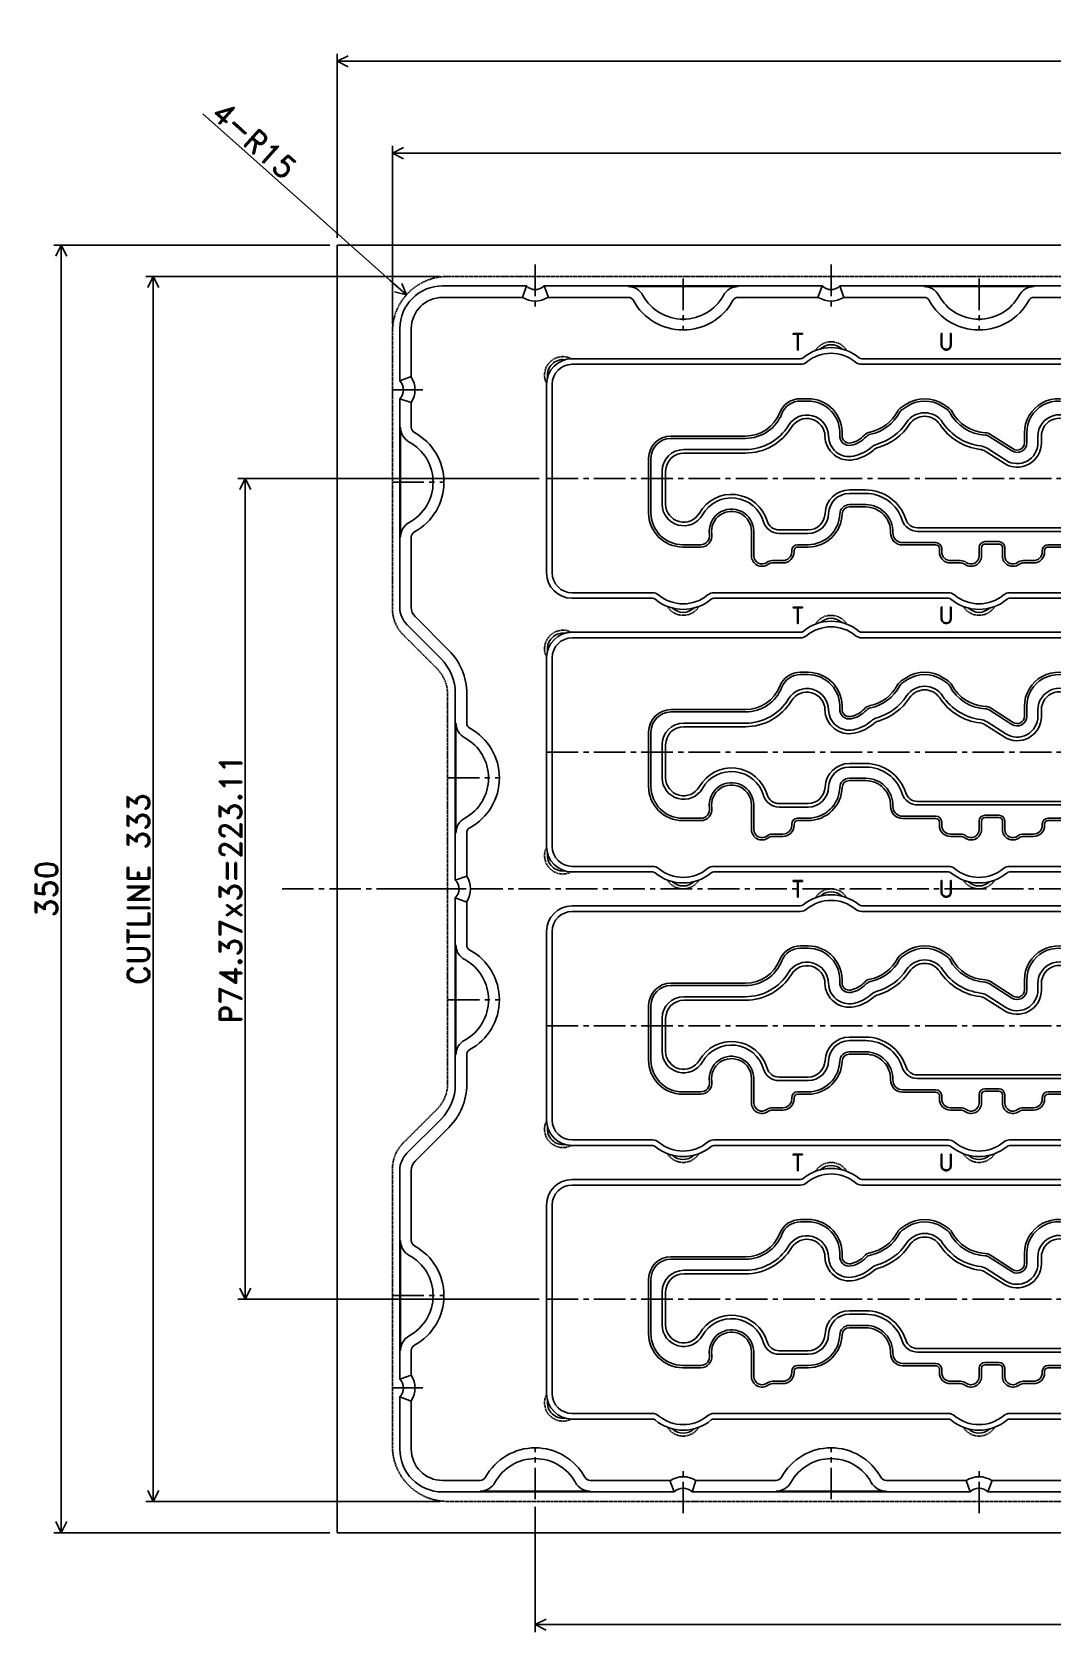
# Model space of a CAD drawing. Extents: x -878 to 11, y -429 to 233.
# Drawn here: x -877.9 to -600.5, y -202 to 232.9 of the extents above; entities that cross this region are included whole.
import ezdxf
from ezdxf.enums import TextEntityAlignment as Align

# ---------------------------------------------------------------- set-up
doc = ezdxf.new("R2010")
doc.units = 0
doc.header["$LTSCALE"] = 0.45
doc.header["$MEASUREMENT"] = 0
doc.linetypes.add('CENTER2', pattern=[28.575, 19.05, -3.175, 3.175, -3.175])
doc.linetypes.add('HIDDENX2', pattern=[0.75, 0.5, -0.25])
doc.layers.get('0').update_dxf_attribs({"linetype": 'CONTINUOUS'})
doc.layers.get('DEFPOINTS').update_dxf_attribs({"linetype": 'CONTINUOUS'})
for name, color, linetype in [('CENTER', 243, 'CENTER2'), ('DETAIL', 6, 'CONTINUOUS'), ('DIMENSION', 3, 'CONTINUOUS'), ('HIDDEN', 5, 'HIDDENX2'), ('LINE', 7, 'CONTINUOUS'), ('LINE1', 30, 'CONTINUOUS'), ('SECTION', 31, 'CONTINUOUS'), ('TEXT', 4, 'CONTINUOUS')]:
    doc.layers.add(name, color=color, linetype=linetype)
doc.styles.add('ROMAND', font='romand.shx', dxfattribs={"height": 6})
doc.dimstyles.get("Standard").update_dxf_attribs({"dimtxt": 0.18, "dimasz": 0.18, "dimexe": 0.18, "dimexo": 0.0625, "dimgap": 0.09, "dimtad": 0, "dimtih": 1, "dimtoh": 1, "dimdec": 4, "dimzin": 0, "dimdsep": 46, "dimtxsty": 'STANDARD', "dimcen": 0.09, "dimadec": 0, "dimazin": 0, "dimtfac": 1, "dimtdec": 4, "dimtofl": 0, "dimtmove": 0, "dimatfit": 3, "dimfxl": 1, "dimtolj": 1, "dimtzin": 0, "dimarcsym": 0})

# ---------------------------------------------------------------- blocks, each defined once
blk = doc.blocks.new('ARROWHEAD')
for p in [(-1, 0), (-0.5, 0.25), (-0.5, -0.25)]:
    blk.add_line(p, (0, 0))
blk = doc.blocks.new('*D170')
at = {"layer": 'DEFPOINTS', "color": 0, "transparency": 16777216}
for p in [(-765, 166.5), (-845, -166.5), (-765, -166.5)]:
    blk.add_point(p, dxfattribs=at)
at = {"layer": 'DIMENSION', "color": 0, "lineweight": -2, "transparency": 16777216}
for p, q in [((-767, 166.5), (-847, 166.5)), ((-845, 160.5), (-845, -160.5)), ((-767, -166.5), (-847, -166.5))]:
    blk.add_line(p, q, dxfattribs=at)
at = {"layer": 'DIMENSION', "color": 0, "lineweight": -2, "transparency": 16777216, "xscale": 6, "yscale": 6, "zscale": 6}
for p, rotation in [((-845, 166.5), 90), ((-845, -166.5), 270)]:
    blk.add_blockref('ARROWHEAD', p, dxfattribs=dict(at, rotation=rotation))
at = {"layer": 'DIMENSION', "color": 0, "transparency": 16777216, "insert": (-849, 0), "char_height": 6, "attachment_point": 5, "rotation": 90, "style": 'ROMAND'}
blk.add_mtext('\\A1;CUTLINE 333', dxfattribs=at)
blk = doc.blocks.new('*D171')
at = {"layer": 'DEFPOINTS', "color": 0, "transparency": 16777216}
for p in [(-870, 175), (-795, 175), (-795, -175)]:
    blk.add_point(p, dxfattribs=at)
at = {"layer": 'DIMENSION', "color": 0, "lineweight": -2, "transparency": 16777216}
for p, q in [((-797, 175), (-872, 175)), ((-870, -169), (-870, 169)), ((-797, -175), (-872, -175))]:
    blk.add_line(p, q, dxfattribs=at)
at = {"layer": 'DIMENSION', "color": 0, "lineweight": -2, "transparency": 16777216, "xscale": 6, "yscale": 6, "zscale": 6}
for p, rotation in [((-870, 175), 90), ((-870, -175), 270)]:
    blk.add_blockref('ARROWHEAD', p, dxfattribs=dict(at, rotation=rotation))
at = {"layer": 'DIMENSION', "color": 0, "transparency": 16777216, "insert": (-874, 0), "char_height": 6, "attachment_point": 5, "rotation": 90, "style": 'ROMAND'}
blk.add_mtext('\\A1;350', dxfattribs=at)
blk = doc.blocks.new('*D174')
at = {"layer": 'DEFPOINTS', "color": 0, "transparency": 16777216}
for p in [(-205, 225), (-795, 175), (-205, 175)]:
    blk.add_point(p, dxfattribs=at)
at = {"layer": 'DIMENSION', "color": 0, "lineweight": -2, "transparency": 16777216}
for p, q in [((-795, 177), (-795, 227)), ((-205, 177), (-205, 227)), ((-789, 225), (-211, 225))]:
    blk.add_line(p, q, dxfattribs=at)
at = {"layer": 'DIMENSION', "color": 0, "lineweight": -2, "transparency": 16777216, "xscale": 6, "yscale": 6, "zscale": 6, "rotation": 180}
blk.add_blockref('ARROWHEAD', (-795, 225), dxfattribs=at)
at = {"layer": 'DIMENSION', "color": 0, "lineweight": -2, "transparency": 16777216, "xscale": 6, "yscale": 6, "zscale": 6}
blk.add_blockref('ARROWHEAD', (-205, 225), dxfattribs=at)
at = {"layer": 'DIMENSION', "color": 0, "transparency": 16777216, "insert": (-500, 229), "char_height": 6, "attachment_point": 5, "style": 'ROMAND'}
blk.add_mtext('\\A1;590', dxfattribs=at)
blk = doc.blocks.new('*D175')
at = {"layer": 'DEFPOINTS', "color": 0, "transparency": 16777216}
for p in [(-220, 200), (-780, 151.5), (-220, 151.5)]:
    blk.add_point(p, dxfattribs=at)
at = {"layer": 'DIMENSION', "color": 0, "lineweight": -2, "transparency": 16777216}
for p, q in [((-780, 153.5), (-780, 202)), ((-220, 153.5), (-220, 202)), ((-774, 200), (-226, 200))]:
    blk.add_line(p, q, dxfattribs=at)
at = {"layer": 'DIMENSION', "color": 0, "lineweight": -2, "transparency": 16777216, "xscale": 6, "yscale": 6, "zscale": 6, "rotation": 180}
blk.add_blockref('ARROWHEAD', (-780, 200), dxfattribs=at)
at = {"layer": 'DIMENSION', "color": 0, "lineweight": -2, "transparency": 16777216, "xscale": 6, "yscale": 6, "zscale": 6}
blk.add_blockref('ARROWHEAD', (-220, 200), dxfattribs=at)
at = {"layer": 'DIMENSION', "color": 0, "transparency": 16777216, "insert": (-500, 204), "char_height": 6, "attachment_point": 5, "style": 'ROMAND'}
blk.add_mtext('\\A1;CUTLINE 560', dxfattribs=at)
blk = doc.blocks.new('*D177')
at = {"layer": 'DEFPOINTS', "color": 0, "transparency": 16777216}
for p in [(-741.2, -165.93), (-258.8, -166.5), (-258.8, -200)]:
    blk.add_point(p, dxfattribs=at)
at = {"layer": 'DIMENSION', "color": 0, "lineweight": -2, "transparency": 16777216}
for p, q in [((-741.2, -167.93), (-741.2, -202)), ((-258.8, -168.5), (-258.8, -202)), ((-735.2, -200), (-264.8, -200))]:
    blk.add_line(p, q, dxfattribs=at)
at = {"layer": 'DIMENSION', "color": 0, "lineweight": -2, "transparency": 16777216, "xscale": 6, "yscale": 6, "zscale": 6, "rotation": 180}
blk.add_blockref('ARROWHEAD', (-741.2, -200), dxfattribs=at)
at = {"layer": 'DIMENSION', "color": 0, "lineweight": -2, "transparency": 16777216, "xscale": 6, "yscale": 6, "zscale": 6}
blk.add_blockref('ARROWHEAD', (-258.8, -200), dxfattribs=at)
at = {"layer": 'DIMENSION', "color": 0, "transparency": 16777216, "insert": (-500, -196), "char_height": 6, "attachment_point": 5, "style": 'ROMAND'}
blk.add_mtext('\\A1;P80.4x6=482.4', dxfattribs=at)
blk = doc.blocks.new('*D178')
at = {"layer": 'DEFPOINTS', "color": 0, "transparency": 16777216}
for p in [(-738.09, 111.55), (-820, -111.56), (-738.09, -111.56)]:
    blk.add_point(p, dxfattribs=at)
at = {"layer": 'DIMENSION', "color": 0, "lineweight": -2, "transparency": 16777216}
for p, q in [((-740.09, 111.55), (-822, 111.55)), ((-820, 105.55), (-820, -105.56)), ((-740.09, -111.56), (-822, -111.56))]:
    blk.add_line(p, q, dxfattribs=at)
at = {"layer": 'DIMENSION', "color": 0, "lineweight": -2, "transparency": 16777216, "xscale": 6, "yscale": 6, "zscale": 6}
for p, rotation in [((-820, 111.55), 90), ((-820, -111.56), 270)]:
    blk.add_blockref('ARROWHEAD', p, dxfattribs=dict(at, rotation=rotation))
at = {"layer": 'DIMENSION', "color": 0, "transparency": 16777216, "insert": (-824, 0), "char_height": 6, "attachment_point": 5, "rotation": 90, "style": 'ROMAND'}
blk.add_mtext('\\A1;P74.37x3=223.11', dxfattribs=at)
blk = doc.blocks.new('*D180')
at = {"layer": 'DEFPOINTS', "color": 0, "transparency": 16777216}
for p in [(-776.2, 161.47), (-765, 151.5)]:
    blk.add_point(p, dxfattribs=at)
at = {"layer": 'DIMENSION', "color": 0, "lineweight": -2, "transparency": 16777216}
blk.add_line((-831.49, 210.7), (-780.68, 165.46), dxfattribs=at)
at = {"layer": 'DIMENSION', "color": 0, "lineweight": -2, "transparency": 16777216, "xscale": 6, "yscale": 6, "zscale": 6, "rotation": 318.3185979619092}
blk.add_blockref('ARROWHEAD', (-776.2, 161.47), dxfattribs=at)
at = {"layer": 'DIMENSION', "color": 0, "transparency": 16777216, "insert": (-817.52, 203.62), "char_height": 6, "attachment_point": 5, "rotation": 318.3186, "style": 'ROMAND'}
blk.add_mtext('\\A1;4-R15', dxfattribs=at)

msp = doc.modelspace()

# ---------------------------------------------------------------- linework, layer by layer
at = {"layer": 'CENTER'}
for p, q in [((-741.2, 169.715), (-741.2, 157.63092)), ((-660.8, 169.715), (-660.8, 157.63092)), ((-701, 165.93), (-701, 151.93538)), ((-620.6, 165.93), (-620.6, 151.93538)), ((-780, 135.67), (-771.70092, 135.67)), ((-780, 110.55), (-766.00538, 110.55)), ((-764.925, 30.15), (-750.93038, 30.15)), ((-810, 0), (-44.93781, 0)), ((-780, 0), (-762.52269, 0)), ((-768.71, 0), (-756.62592, 0)), ((-764.925, -30.15), (-750.93038, -30.15)), ((-780, -110.55), (-766.00538, -110.55)), ((-780, -135.67), (-771.70092, -135.67)), ((-741.2, -165.93), (-741.2, -151.93538)), ((-660.8, -165.93), (-660.8, -151.93538)), ((-701, -169.715), (-701, -157.63092)), ((-620.6, -169.715), (-620.6, -157.63092))]:
    msp.add_line(p, q, dxfattribs=at)
for points in [[(-738.09355, 111.555), (-261.90645, 111.555)], [(-738.09355, 37.185), (-261.90645, 37.185)], [(-738.09355, -37.185), (-261.90645, -37.185)], [(-738.09355, -111.555), (-261.90645, -111.555)]]:
    msp.add_lwpolyline(points, dxfattribs=at)
at = {"layer": 'DETAIL'}
for p, q in [((-715.96282, 163.74002), (-686.03718, 163.74002)), ((-605.63718, 163.74002), (-635.56282, 163.74002)), ((-777.81002, 95.58718), (-777.81002, 125.51282)), ((-762.73502, 15.18718), (-762.73502, 45.11282)), ((-762.73502, -15.18718), (-762.73502, -45.11282)), ((-777.81002, -95.58718), (-777.81002, -125.51282)), ((-756.16282, -163.74002), (-726.23718, -163.74002)), ((-645.83718, -163.74002), (-675.76282, -163.74002))]:
    msp.add_line(p, q, dxfattribs=at)
for centre, radius, start, end in [((-715.96282, 159.14002), 4.6, 28.7090536, 90), ((-701, 167.335), 12.46, 208.7090536, 331.2909464), ((-686.03718, 159.14002), 4.6, 90, 151.2909464), ((-635.56282, 159.14002), 4.6, 28.7090536, 90), ((-620.6, 167.335), 12.46, 208.7090536, 331.2909464), ((-605.63718, 159.14002), 4.6, 90, 151.2909464), ((-773.21002, 125.51282), 4.6, 180, 241.2909464), ((-781.405, 110.55), 12.46, 298.7090536, 61.2909464), ((-773.21002, 95.58718), 4.6, 118.7090536, 180), ((-758.13502, 45.11282), 4.6, 180, 241.2909464), ((-766.33, 30.15), 12.46, 298.7090536, 61.2909464), ((-758.13502, 15.18718), 4.6, 118.7090536, 180), ((-758.13502, -15.18718), 4.6, 180, 241.2909464), ((-766.33, -30.15), 12.46, 298.7090536, 61.2909464), ((-758.13502, -45.11282), 4.6, 118.7090536, 180), ((-773.21002, -95.58718), 4.6, 180, 241.2909464), ((-781.405, -110.55), 12.46, 298.7090536, 61.2909464), ((-773.21002, -125.51282), 4.6, 118.7090536, 180), ((-741.2, -167.335), 12.46, 28.7090536, 151.2909464), ((-660.8, -167.335), 12.46, 28.7090536, 151.2909464), ((-756.16282, -159.14002), 4.6, 270, 331.2909464), ((-726.23718, -159.14002), 4.6, 208.7090536, 270), ((-675.76282, -159.14002), 4.6, 270, 331.2909464), ((-645.83718, -159.14002), 4.6, 208.7090536, 270)]:
    msp.add_arc(centre, radius, start, end, dxfattribs=at)
at = {"layer": 'HIDDEN'}
msp.add_lwpolyline([(-765, -166.5, -0.414213562), (-780, -151.5), (-780, -76.14214, -0.198912367), (-777.07107, -69.07107), (-767.92893, -59.92893, 0.198912367), (-765, -52.85786), (-765, 52.85786, 0.198912367), (-767.92893, 59.92893), (-777.07107, 69.07107, -0.198912367), (-780, 76.14214), (-780, 151.5, -0.414213562), (-765, 166.5), (-235, 166.5, -0.414213562), (-220, 151.5), (-220, 76.14214, -0.198912367), (-222.92893, 69.07107), (-232.07107, 59.92893, 0.198912367), (-235, 52.85786), (-235, -52.85786, 0.198912367), (-232.07107, -59.92893), (-222.92893, -69.07107, -0.198912367), (-220, -76.14214), (-220, -151.5, -0.414213562), (-235, -166.5)], format="xyb", close=True, dxfattribs=at)
for points in [[(-656.53568, 146.34422, 0.560307678), (-665.06432, 146.34422)], [(-738.09168, 137.36574, -0.735831512), (-731.34074, 144.11668)], [(-705.26432, 76.76578, 0.560307678), (-696.73568, 76.76578)], [(-656.53568, 71.97422, 0.560307678), (-665.06432, 71.97422)], [(-624.86432, 76.76578, 0.560307678), (-616.33568, 76.76578)], [(-738.09168, 62.99574, -0.735831512), (-731.34074, 69.74668)], [(-738.09168, 11.37426, 0.735831512), (-731.34074, 4.62332)], [(-705.26432, 2.39578, 0.560307678), (-696.73568, 2.39578)], [(-624.86432, 2.39578, 0.560307678), (-616.33568, 2.39578)], [(-656.53568, -2.39578, 0.560307678), (-665.06432, -2.39578)], [(-738.09168, -62.99574, 0.735831512), (-731.34074, -69.74668)], [(-705.26432, -71.97422, 0.560307678), (-696.73568, -71.97422)], [(-624.86432, -71.97422, 0.560307678), (-616.33568, -71.97422)], [(-656.53568, -76.76578, 0.560307678), (-665.06432, -76.76578)], [(-738.09168, -137.36574, 0.735831512), (-731.34074, -144.11668)], [(-705.26432, -146.34422, 0.560307678), (-696.73568, -146.34422)], [(-624.86432, -146.34422, 0.560307678), (-616.33568, -146.34422)]]:
    msp.add_lwpolyline(points, format="xyb", dxfattribs=at)
at = {"layer": 'LINE'}
for p, q in [((-743.60832, 163.915), (-744.64811, 160.8004)), ((-738.79168, 163.915), (-737.61753, 160.8004)), ((-663.20832, 163.915), (-664.38247, 160.8004)), ((-658.39168, 163.915), (-657.35189, 160.8004)), ((-777.985, 138.07832), (-774.8704, 139.25247)), ((-777.985, 133.26168), (-774.8704, 132.22189)), ((-762.91, 2.40832), (-759.7954, 3.44811)), ((-762.91, -2.40832), (-759.7954, -3.58247)), ((-777.985, -133.26168), (-774.8704, -132.22189)), ((-777.985, -138.07832), (-774.8704, -139.25247)), ((-703.40832, -163.915), (-704.58247, -160.8004)), ((-698.59168, -163.915), (-697.55189, -160.8004)), ((-623.00832, -163.915), (-624.04811, -160.8004)), ((-618.19168, -163.915), (-617.01753, -160.8004))]:
    msp.add_line(p, q, dxfattribs=at)
msp.add_lwpolyline([(-795, -175), (-205, -175), (-205, 175), (-795, 175)], close=True, dxfattribs=at)
for points in [[(-777.985, 138.07832), (-777.985, 152.315, -0.414213562), (-766.385, 163.915), (-743.60832, 163.915)], [(-762.91, 2.40832), (-762.91, 53.12, 0.198912367), (-766.85527, 62.64473), (-776.0519, 71.84136, -0.198912367), (-777.985, 76.50827), (-777.985, 133.26168)], [(-594.73352, 125.86808, 0.732225984), (-603.64, 123.04707), (-603.64, 121.26284, -0.592590949), (-613.81151, 115.69438), (-618.91894, 118.96102, 0.111014008), (-620.321, 119.46947, -0.218094465), (-631.29007, 126.28917, 0.537055823), (-639.45993, 126.28917, -0.176578941), (-648.00554, 119.97761, 0.107528034), (-649.27366, 119.28348, -0.129553397), (-654.55057, 116.68619, -0.4690711), (-662.45909, 123.04866, 0.752293311), (-671.54703, 125.51252, -0.262059632), (-684.07, 118.465), (-700.85, 118.465, 0.414213562), (-705.75, 113.565), (-705.75, 104.58781, 0.769692132), (-696.59198, 102.16309, -0.661801182), (-678.19704, 100.01764, 0.332877546), (-674.9346, 97.575), (-667.07, 97.575, 0.404861858), (-662.43238, 102.06639, -0.404861858), (-655.83577, 108.455), (-651.4, 108.455, -0.326224951), (-640.53192, 100.51962, 0.326224951), (-637.29341, 98.155), (-597.8066, 98.155, 0.327685519)], [(-594.73352, 51.49808, 0.732225984), (-603.64, 48.67707), (-603.64, 46.89284, -0.592590949), (-613.81151, 41.32438), (-618.91894, 44.59102, 0.111014008), (-620.321, 45.09947, -0.218094465), (-631.29007, 51.91917, 0.537055823), (-639.45993, 51.91917, -0.176578941), (-648.00554, 45.60761, 0.107528034), (-649.27366, 44.91348, -0.129553397), (-654.55057, 42.31619, -0.4690711), (-662.45909, 48.67866, 0.752293311), (-671.54703, 51.14252, -0.262059632), (-684.07, 44.095), (-700.85, 44.095, 0.414213562), (-705.75, 39.195), (-705.75, 30.21781, 0.769692132), (-696.59198, 27.79309, -0.661801182), (-678.19704, 25.64764, 0.332877546), (-674.9346, 23.205), (-667.07, 23.205, 0.404861858), (-662.43238, 27.69639, -0.404861858), (-655.83577, 34.085), (-651.4, 34.085, -0.326224951), (-640.53192, 26.14962, 0.326224951), (-637.29341, 23.785), (-597.8066, 23.785, 0.327685519)], [(-777.985, -133.26168), (-777.985, -76.50827, -0.198912367), (-776.0519, -71.84136), (-766.85527, -62.64473, 0.198912367), (-762.91, -53.12), (-762.91, -2.40832)], [(-594.73352, -22.87192, 0.732225984), (-603.64, -25.69293), (-603.64, -27.47716, -0.592590949), (-613.81151, -33.04562), (-618.91894, -29.77898, 0.111014008), (-620.321, -29.27053, -0.218094465), (-631.29007, -22.45083, 0.537055823), (-639.45993, -22.45083, -0.176578941), (-648.00554, -28.76239, 0.107528034), (-649.27366, -29.45652, -0.129553397), (-654.55057, -32.05381, -0.4690711), (-662.45909, -25.69134, 0.752293311), (-671.54703, -23.22748, -0.262059632), (-684.07, -30.275), (-700.85, -30.275, 0.414213562), (-705.75, -35.175), (-705.75, -44.15219, 0.769692132), (-696.59198, -46.57691, -0.661801182), (-678.19704, -48.72236, 0.332877546), (-674.9346, -51.165), (-667.07, -51.165, 0.404861858), (-662.43238, -46.67361, -0.404861858), (-655.83577, -40.285), (-651.4, -40.285, -0.326224951), (-640.53192, -48.22038, 0.326224951), (-637.29341, -50.585), (-597.8066, -50.585, 0.327685519)], [(-594.73352, -97.24192, 0.732225984), (-603.64, -100.06293), (-603.64, -101.84716, -0.592590949), (-613.81151, -107.41562), (-618.91894, -104.14898, 0.111014008), (-620.321, -103.64053, -0.218094465), (-631.29007, -96.82083, 0.537055823), (-639.45993, -96.82083, -0.176578941), (-648.00554, -103.13239, 0.107528034), (-649.27366, -103.82652, -0.129553397), (-654.55057, -106.42381, -0.4690711), (-662.45909, -100.06134, 0.752293311), (-671.54703, -97.59748, -0.262059632), (-684.07, -104.645), (-700.85, -104.645, 0.414213562), (-705.75, -109.545), (-705.75, -118.52219, 0.769692132), (-696.59198, -120.94691, -0.661801182), (-678.19704, -123.09236, 0.332877546), (-674.9346, -125.535), (-667.07, -125.535, 0.404861858), (-662.43238, -121.04361, -0.404861858), (-655.83577, -114.655), (-651.4, -114.655, -0.326224951), (-640.53192, -122.59038, 0.326224951), (-637.29341, -124.955), (-597.8066, -124.955, 0.327685519)], [(-766.385, -163.915, -0.414213562), (-777.985, -152.315), (-777.985, -138.07832)]]:
    msp.add_lwpolyline(points, format="xyb", dxfattribs=at)
for points in [[(-738.79168, 163.915), (-663.20832, 163.915)], [(-658.39168, 163.915), (-582.80832, 163.915)], [(-703.40832, -163.915), (-766.385, -163.915)], [(-623.00832, -163.915), (-698.59168, -163.915)], [(-542.60832, -163.915), (-618.19168, -163.915)]]:
    msp.add_lwpolyline(points, dxfattribs=at)
at = {"layer": 'LINE', "color": 6}
for points in [[(-657.90507, 146.77648, 0.399690976), (-663.69493, 146.77648)], [(-733.08881, 143.84982, 0.497249365), (-737.82482, 139.11381)], [(-703.89493, 76.33352, 0.399690976), (-698.10507, 76.33352)], [(-623.49493, 76.33352, 0.399690976), (-617.70507, 76.33352)], [(-657.90507, 72.40648, 0.399690976), (-663.69493, 72.40648)], [(-733.08881, 69.47982, 0.497249365), (-737.82482, 64.74381)], [(-733.08881, 4.89018, -0.497249365), (-737.82482, 9.62619)], [(-703.89493, 1.96352, 0.399690976), (-698.10507, 1.96352)], [(-623.49493, 1.96352, 0.399690976), (-617.70507, 1.96352)], [(-657.90507, -1.96352, 0.399690976), (-663.69493, -1.96352)], [(-733.08881, -69.47982, -0.497249365), (-737.82482, -64.74381)], [(-703.89493, -72.40648, 0.399690976), (-698.10507, -72.40648)], [(-623.49493, -72.40648, 0.399690976), (-617.70507, -72.40648)], [(-657.90507, -76.33352, 0.399690976), (-663.69493, -76.33352)], [(-733.08881, -143.84982, -0.497249365), (-737.82482, -139.11381)], [(-703.89493, -146.77648, 0.399690976), (-698.10507, -146.77648)], [(-623.49493, -146.77648, 0.399690976), (-617.70507, -146.77648)]]:
    msp.add_lwpolyline(points, format="xyb", dxfattribs=at)
at = {"layer": 'LINE'}
for centre, start, end in [((-741.2, 166.315), 224.9008722, 315.0991278), ((-660.8, 166.315), 224.9008722, 315.0991278), ((-780.385, 135.67), 314.9008722, 45.0991278), ((-765.31, 0), 314.9008722, 45.0991278), ((-780.385, -135.67), 314.9008722, 45.0991278), ((-701, -166.315), 44.9008722, 135.0991278), ((-620.6, -166.315), 44.9008722, 135.0991278)]:
    msp.add_arc(centre, 3.4, start, end, dxfattribs=at)
at = {"layer": 'LINE1'}
for points in [[(-597.47, 93.575), (-601.815, 93.575, 0.414213562), (-603.415, 91.975), (-603.415, 91.655, -0.414213562), (-605.815, 89.255), (-608.56544, 89.255, 0.159587181), (-610.10354, 88.75125, -0.614415563), (-613.605, 90.525), (-613.605, 92.795, 0.414213562), (-615.205, 94.395), (-618.955, 94.395, 0.414213562), (-620.555, 92.795), (-620.555, 90.525, -0.614415563), (-624.05646, 88.75125, 0.159587181), (-625.59456, 89.255), (-628.345, 89.255, -0.414213562), (-630.745, 91.655), (-630.745, 92.535, 0.414213562), (-632.345, 94.135), (-641.3948, 94.135, -0.423315007), (-643.99355, 96.81552, 0.423315007), (-651.4, 104.455), (-655.83577, 104.455, 0.404861858), (-658.43443, 101.93827, -0.404861858), (-667.07, 93.575), (-669.895, 93.575, 0.414213562), (-671.495, 91.975), (-671.495, 91.655, -0.414213562), (-673.895, 89.255), (-676.75044, 89.255, 0.159587181), (-678.28854, 88.75125, -0.614415563), (-681.79, 90.525), (-681.79, 97.185, 1.074462736), (-693.8477, 96.31826, -0.456901809), (-696.22302, 93.575), (-701.11, 93.575, -0.414213562), (-709.75, 102.215), (-709.75, 117.065, -0.414213562), (-704.35, 122.465), (-684.07, 122.465, 0.307794184), (-674.16568, 129.20005, -0.307794184), (-669.14376, 132.615), (-667.07, 132.615, -0.435765572), (-658.45302, 123.34468, 0.496548513), (-655.34414, 120.60668, 0.158781017), (-651.27813, 122.90592, -0.158499359), (-650.09413, 123.5763, 0.225839157), (-642.18883, 129.52431, -0.13080024), (-641.42437, 130.35876), (-640.02528, 131.25359, -0.292443133), (-630.71472, 131.25359), (-629.33064, 130.36836, -0.131001138), (-628.56538, 129.53237, 0.266577084), (-618.91206, 123.35825, -0.131001138), (-617.8322, 123.01412), (-611.65628, 119.0641, 0.592590949), (-607.64, 121.26284), (-607.64, 123.975, -0.592551855), (-594.34556, 131.25413)], [(-593.94663, 126.42213, 0.732225984), (-604.60238, 123.04707), (-604.60238, 121.26284, -0.592590949), (-613.29297, 116.50511), (-618.4004, 119.77175, 0.111014008), (-620.19932, 120.42412, -0.218094465), (-630.48777, 126.82067, 0.537055823), (-640.26223, 126.82067, -0.176578941), (-648.27759, 120.90074, 0.107528034), (-649.90466, 120.01012, -0.129553397), (-654.7415, 117.62943, -0.4690711), (-661.49684, 123.06417, 0.752293311), (-672.36968, 126.01194, -0.262059632), (-684.07, 119.42738), (-700.85, 119.42738, 0.414213562), (-706.71238, 113.565), (-706.71238, 104.58781, 0.769692132), (-695.75569, 101.68687, -0.661801182), (-679.12047, 99.74666, 0.332877546), (-674.9346, 96.61262), (-667.07, 96.61262, 0.404861858), (-661.4705, 102.03556, -0.404861858), (-655.83577, 107.49262), (-651.4, 107.49262, -0.326224951), (-641.44859, 100.22655, 0.326224951), (-637.29341, 97.19262), (-597.8066, 97.19262, 0.327685519)], [(-597.47, 19.205), (-601.815, 19.205, 0.414213562), (-603.415, 17.605), (-603.415, 17.285, -0.414213562), (-605.815, 14.885), (-608.56544, 14.885, 0.159587181), (-610.10354, 14.38125, -0.614415563), (-613.605, 16.155), (-613.605, 18.425, 0.414213562), (-615.205, 20.025), (-618.955, 20.025, 0.414213562), (-620.555, 18.425), (-620.555, 16.155, -0.614415563), (-624.05646, 14.38125, 0.159587181), (-625.59456, 14.885), (-628.345, 14.885, -0.414213562), (-630.745, 17.285), (-630.745, 18.165, 0.414213562), (-632.345, 19.765), (-641.3948, 19.765, -0.423315007), (-643.99355, 22.44552, 0.423315007), (-651.4, 30.085), (-655.83577, 30.085, 0.404861858), (-658.43443, 27.56827, -0.404861858), (-667.07, 19.205), (-669.895, 19.205, 0.414213562), (-671.495, 17.605), (-671.495, 17.285, -0.414213562), (-673.895, 14.885), (-676.75044, 14.885, 0.159587181), (-678.28854, 14.38125, -0.614415563), (-681.79, 16.155), (-681.79, 22.815, 1.074462736), (-693.8477, 21.94826, -0.456901809), (-696.22302, 19.205), (-701.11, 19.205, -0.414213562), (-709.75, 27.845), (-709.75, 42.695, -0.414213562), (-704.35, 48.095), (-684.07, 48.095, 0.307794184), (-674.16568, 54.83005, -0.307794184), (-669.14376, 58.245), (-667.07, 58.245, -0.435765572), (-658.45302, 48.97468, 0.496548513), (-655.34414, 46.23668, 0.158781017), (-651.27813, 48.53592, -0.158499359), (-650.09413, 49.2063, 0.225839157), (-642.18883, 55.15431, -0.13080024), (-641.42437, 55.98876), (-640.02528, 56.88359, -0.292443133), (-630.71472, 56.88359), (-629.33064, 55.99836, -0.131001138), (-628.56538, 55.16237, 0.266577084), (-618.91206, 48.98825, -0.131001138), (-617.8322, 48.64412), (-611.65628, 44.6941, 0.592590949), (-607.64, 46.89284), (-607.64, 49.605, -0.592551855), (-594.34556, 56.88413)], [(-593.94663, 52.05213, 0.732225984), (-604.60238, 48.67707), (-604.60238, 46.89284, -0.592590949), (-613.29297, 42.13511), (-618.4004, 45.40175, 0.111014008), (-620.19932, 46.05412, -0.218094465), (-630.48777, 52.45067, 0.537055823), (-640.26223, 52.45067, -0.176578941), (-648.27759, 46.53074, 0.107528034), (-649.90466, 45.64012, -0.129553397), (-654.7415, 43.25943, -0.4690711), (-661.49684, 48.69417, 0.752293311), (-672.36968, 51.64194, -0.262059632), (-684.07, 45.05738), (-700.85, 45.05738, 0.414213562), (-706.71238, 39.195), (-706.71238, 30.21781, 0.769692132), (-695.75569, 27.31687, -0.661801182), (-679.12047, 25.37666, 0.332877546), (-674.9346, 22.24262), (-667.07, 22.24262, 0.404861858), (-661.4705, 27.66556, -0.404861858), (-655.83577, 33.12262), (-651.4, 33.12262, -0.326224951), (-641.44859, 25.85655, 0.326224951), (-637.29341, 22.82262), (-597.8066, 22.82262, 0.327685519)], [(-597.47, -55.165), (-601.815, -55.165, 0.414213562), (-603.415, -56.765), (-603.415, -57.085, -0.414213562), (-605.815, -59.485), (-608.56544, -59.485, 0.159587181), (-610.10354, -59.98875, -0.614415563), (-613.605, -58.215), (-613.605, -55.945, 0.414213562), (-615.205, -54.345), (-618.955, -54.345, 0.414213562), (-620.555, -55.945), (-620.555, -58.215, -0.614415563), (-624.05646, -59.98875, 0.159587181), (-625.59456, -59.485), (-628.345, -59.485, -0.414213562), (-630.745, -57.085), (-630.745, -56.205, 0.414213562), (-632.345, -54.605), (-641.3948, -54.605, -0.423315007), (-643.99355, -51.92448, 0.423315007), (-651.4, -44.285), (-655.83577, -44.285, 0.404861858), (-658.43443, -46.80173, -0.404861858), (-667.07, -55.165), (-669.895, -55.165, 0.414213562), (-671.495, -56.765), (-671.495, -57.085, -0.414213562), (-673.895, -59.485), (-676.75044, -59.485, 0.159587181), (-678.28854, -59.98875, -0.614415563), (-681.79, -58.215), (-681.79, -51.555, 1.074462736), (-693.8477, -52.42174, -0.456901809), (-696.22302, -55.165), (-701.11, -55.165, -0.414213562), (-709.75, -46.525), (-709.75, -31.675, -0.414213562), (-704.35, -26.275), (-684.07, -26.275, 0.307794184), (-674.16568, -19.53995, -0.307794184), (-669.14376, -16.125), (-667.07, -16.125, -0.435765572), (-658.45302, -25.39532, 0.496548513), (-655.34414, -28.13332, 0.158781017), (-651.27813, -25.83408, -0.158499359), (-650.09413, -25.1637, 0.225839157), (-642.18883, -19.21569, -0.13080024), (-641.42437, -18.38124), (-640.02528, -17.48641, -0.292443133), (-630.71472, -17.48641), (-629.33064, -18.37164, -0.131001138), (-628.56538, -19.20763, 0.266577084), (-618.91206, -25.38175, -0.131001138), (-617.8322, -25.72588), (-611.65628, -29.6759, 0.592590949), (-607.64, -27.47716), (-607.64, -24.765, -0.592551855), (-594.34556, -17.48587)], [(-593.94663, -22.31787, 0.732225984), (-604.60238, -25.69293), (-604.60238, -27.47716, -0.592590949), (-613.29297, -32.23489), (-618.4004, -28.96825, 0.111014008), (-620.19932, -28.31588, -0.218094465), (-630.48777, -21.91933, 0.537055823), (-640.26223, -21.91933, -0.176578941), (-648.27759, -27.83926, 0.107528034), (-649.90466, -28.72988, -0.129553397), (-654.7415, -31.11057, -0.4690711), (-661.49684, -25.67583, 0.752293311), (-672.36968, -22.72806, -0.262059632), (-684.07, -29.31262), (-700.85, -29.31262, 0.414213562), (-706.71238, -35.175), (-706.71238, -44.15219, 0.769692132), (-695.75569, -47.05313, -0.661801182), (-679.12047, -48.99334, 0.332877546), (-674.9346, -52.12738), (-667.07, -52.12738, 0.404861858), (-661.4705, -46.70444, -0.404861858), (-655.83577, -41.24738), (-651.4, -41.24738, -0.326224951), (-641.44859, -48.51345, 0.326224951), (-637.29341, -51.54738), (-597.8066, -51.54738, 0.327685519)], [(-597.47, -129.535), (-601.815, -129.535, 0.414213562), (-603.415, -131.135), (-603.415, -131.455, -0.414213562), (-605.815, -133.855), (-608.56544, -133.855, 0.159587181), (-610.10354, -134.35875, -0.614415563), (-613.605, -132.585), (-613.605, -130.315, 0.414213562), (-615.205, -128.715), (-618.955, -128.715, 0.414213562), (-620.555, -130.315), (-620.555, -132.585, -0.614415563), (-624.05646, -134.35875, 0.159587181), (-625.59456, -133.855), (-628.345, -133.855, -0.414213562), (-630.745, -131.455), (-630.745, -130.575, 0.414213562), (-632.345, -128.975), (-641.3948, -128.975, -0.423315007), (-643.99355, -126.29448, 0.423315007), (-651.4, -118.655), (-655.83577, -118.655, 0.404861858), (-658.43443, -121.17173, -0.404861858), (-667.07, -129.535), (-669.895, -129.535, 0.414213562), (-671.495, -131.135), (-671.495, -131.455, -0.414213562), (-673.895, -133.855), (-676.75044, -133.855, 0.159587181), (-678.28854, -134.35875, -0.614415563), (-681.79, -132.585), (-681.79, -125.925, 1.074462736), (-693.8477, -126.79174, -0.456901809), (-696.22302, -129.535), (-701.11, -129.535, -0.414213562), (-709.75, -120.895), (-709.75, -106.045, -0.414213562), (-704.35, -100.645), (-684.07, -100.645, 0.307794184), (-674.16568, -93.90995, -0.307794184), (-669.14376, -90.495), (-667.07, -90.495, -0.435765572), (-658.45302, -99.76532, 0.496548513), (-655.34414, -102.50332, 0.158781017), (-651.27813, -100.20408, -0.158499359), (-650.09413, -99.5337, 0.225839157), (-642.18883, -93.58569, -0.13080024), (-641.42437, -92.75124), (-640.02528, -91.85641, -0.292443133), (-630.71472, -91.85641), (-629.33064, -92.74164, -0.131001138), (-628.56538, -93.57763, 0.266577084), (-618.91206, -99.75175, -0.131001138), (-617.8322, -100.09588), (-611.65628, -104.0459, 0.592590949), (-607.64, -101.84716), (-607.64, -99.135, -0.592551855), (-594.34556, -91.85587)], [(-593.94663, -96.68787, 0.732225984), (-604.60238, -100.06293), (-604.60238, -101.84716, -0.592590949), (-613.29297, -106.60489), (-618.4004, -103.33825, 0.111014008), (-620.19932, -102.68588, -0.218094465), (-630.48777, -96.28933, 0.537055823), (-640.26223, -96.28933, -0.176578941), (-648.27759, -102.20926, 0.107528034), (-649.90466, -103.09988, -0.129553397), (-654.7415, -105.48057, -0.4690711), (-661.49684, -100.04583, 0.752293311), (-672.36968, -97.09806, -0.262059632), (-684.07, -103.68262), (-700.85, -103.68262, 0.414213562), (-706.71238, -109.545), (-706.71238, -118.52219, 0.769692132), (-695.75569, -121.42313, -0.661801182), (-679.12047, -123.36334, 0.332877546), (-674.9346, -126.49738), (-667.07, -126.49738, 0.404861858), (-661.4705, -121.07444, -0.404861858), (-655.83577, -115.61738), (-651.4, -115.61738, -0.326224951), (-641.44859, -122.88345, 0.326224951), (-637.29341, -125.91738), (-597.8066, -125.91738, 0.327685519)]]:
    msp.add_lwpolyline(points, format="xyb", dxfattribs=at)
at = {"layer": 'SECTION'}
for points in [[(-774.8704, 139.13831), (-774.8704, 152.315, -0.414213562), (-766.385, 160.8004), (-744.64811, 160.8004)], [(-548.52465, 78.99145), (-612.27535, 78.99145, 0.17551048), (-612.97107, 78.73947, -0.362177448), (-628.22893, 78.73947, 0.17551048), (-628.92465, 78.99145), (-692.67535, 78.99145, 0.17551048), (-693.37107, 78.73947, -0.362177448), (-708.62893, 78.73947, 0.17551048), (-709.32465, 78.99145), (-731.18, 78.99145, -0.414213562), (-738.09355, 85.905), (-738.09355, 137.205, -0.414213562), (-731.18, 144.11855), (-669.12465, 144.11855, 0.17551048), (-668.42893, 144.37053, -0.362177448), (-653.17107, 144.37053, 0.17551048), (-652.47535, 144.11855), (-588.72465, 144.11855, 0.17551048)], [(-759.7954, 45.11282), (-759.7954, 53.12, 0.198912367), (-764.65292, 64.84708), (-773.84955, 74.04371, -0.198912367), (-774.8704, 76.50827), (-774.8704, 95.58718)], [(-548.52465, 4.62145), (-612.27535, 4.62145, 0.17551048), (-612.97107, 4.36947, -0.362177448), (-628.22893, 4.36947, 0.17551048), (-628.92465, 4.62145), (-692.67535, 4.62145, 0.17551048), (-693.37107, 4.36947, -0.362177448), (-708.62893, 4.36947, 0.17551048), (-709.32465, 4.62145), (-731.18, 4.62145, -0.414213562), (-738.09355, 11.535), (-738.09355, 62.835, -0.414213562), (-731.18, 69.74855), (-669.12465, 69.74855, 0.17551048), (-668.42893, 70.00053, -0.362177448), (-653.17107, 70.00053, 0.17551048), (-652.47535, 69.74855), (-588.72465, 69.74855, 0.17551048)], [(-548.52465, -69.74855), (-612.27535, -69.74855, 0.17551048), (-612.97107, -70.00053, -0.362177448), (-628.22893, -70.00053, 0.17551048), (-628.92465, -69.74855), (-692.67535, -69.74855, 0.17551048), (-693.37107, -70.00053, -0.362177448), (-708.62893, -70.00053, 0.17551048), (-709.32465, -69.74855), (-731.18, -69.74855, -0.414213562), (-738.09355, -62.835), (-738.09355, -11.535, -0.414213562), (-731.18, -4.62145), (-669.12465, -4.62145, 0.17551048), (-668.42893, -4.36947, -0.362177448), (-653.17107, -4.36947, 0.17551048), (-652.47535, -4.62145), (-588.72465, -4.62145, 0.17551048)], [(-774.8704, -95.58718), (-774.8704, -76.50827, -0.198912367), (-773.84955, -74.04371), (-764.65292, -64.84708, 0.198912367), (-759.7954, -53.12), (-759.7954, -45.11282)], [(-548.52465, -144.11855), (-612.27535, -144.11855, 0.17551048), (-612.97107, -144.37053, -0.362177448), (-628.22893, -144.37053, 0.17551048), (-628.92465, -144.11855), (-692.67535, -144.11855, 0.17551048), (-693.37107, -144.37053, -0.362177448), (-708.62893, -144.37053, 0.17551048), (-709.32465, -144.11855), (-731.18, -144.11855, -0.414213562), (-738.09355, -137.205), (-738.09355, -85.905, -0.414213562), (-731.18, -78.99145), (-669.12465, -78.99145, 0.17551048), (-668.42893, -78.73947, -0.362177448), (-653.17107, -78.73947, 0.17551048), (-652.47535, -78.99145), (-588.72465, -78.99145, 0.17551048)], [(-766.385, -160.8004, -0.414213562), (-774.8704, -152.315), (-774.8704, -139.13831)]]:
    msp.add_lwpolyline(points, format="xyb", dxfattribs=at)
for points in [[(-737.73169, 160.8004), (-715.96282, 160.8004)], [(-686.03718, 160.8004), (-664.26831, 160.8004)], [(-657.35189, 160.8004), (-635.56282, 160.8004)], [(-605.63718, 160.8004), (-583.84811, 160.8004)], [(-774.8704, 125.51282), (-774.8704, 132.22189)], [(-759.7954, 3.44811), (-759.7954, 15.18718)], [(-759.7954, -15.18718), (-759.7954, -3.44811)], [(-774.8704, -132.22189), (-774.8704, -125.51282)], [(-756.16282, -160.8004), (-766.385, -160.8004)], [(-704.46831, -160.8004), (-726.23718, -160.8004)], [(-675.76282, -160.8004), (-697.55189, -160.8004)], [(-624.04811, -160.8004), (-645.83718, -160.8004)], [(-595.36282, -160.8004), (-617.13169, -160.8004)]]:
    msp.add_lwpolyline(points, dxfattribs=at)
for centre, radius, start, end in [((-741.2, 166.315), 6.5146, 237.8328503, 302.1671497), ((-715.96282, 159.14002), 1.66038, 28.7090536, 90), ((-701, 167.335), 15.39962, 208.7090536, 331.2909464), ((-686.03718, 159.14002), 1.66038, 90, 151.2909464), ((-660.8, 166.315), 6.5146, 237.8328503, 302.1671497), ((-635.56282, 159.14002), 1.66038, 28.7090536, 90), ((-620.6, 167.335), 15.39962, 208.7090536, 331.2909464), ((-605.63718, 159.14002), 1.66038, 90, 151.2909464), ((-780.385, 135.67), 6.5146, 327.8328503, 32.1671497), ((-773.21002, 125.51282), 1.66038, 180, 241.2909464), ((-781.405, 110.55), 15.39962, 298.7090536, 61.2909464), ((-773.21002, 95.58718), 1.66038, 118.7090536, 180), ((-758.13502, 45.11282), 1.66038, 180, 241.2909464), ((-766.33, 30.15), 15.39962, 298.7090536, 61.2909464), ((-758.13502, 15.18718), 1.66038, 118.7090536, 180), ((-765.31, 0), 6.5146, 327.8328503, 32.1671497), ((-758.13502, -15.18718), 1.66038, 180, 241.2909464), ((-766.33, -30.15), 15.39962, 298.7090536, 61.2909464), ((-758.13502, -45.11282), 1.66038, 118.7090536, 180), ((-773.21002, -95.58718), 1.66038, 180, 241.2909464), ((-781.405, -110.55), 15.39962, 298.7090536, 61.2909464), ((-773.21002, -125.51282), 1.66038, 118.7090536, 180), ((-780.385, -135.67), 6.5146, 327.8328503, 32.1671497), ((-741.2, -167.335), 15.39962, 28.7090536, 151.2909464), ((-660.8, -167.335), 15.39962, 28.7090536, 151.2909464), ((-756.16282, -159.14002), 1.66038, 270, 331.2909464), ((-726.23718, -159.14002), 1.66038, 208.7090536, 270), ((-701, -166.315), 6.5146, 57.8328503, 122.1671497), ((-675.76282, -159.14002), 1.66038, 270, 331.2909464), ((-645.83718, -159.14002), 1.66038, 208.7090536, 270), ((-620.6, -166.315), 6.5146, 57.8328503, 122.1671497)]:
    msp.add_arc(centre, radius, start, end, dxfattribs=at)
at = {"layer": 'TEXT'}
for points in [[(-548.52465, 80.505), (-612.27535, 80.505, 0.17551048), (-613.94028, 79.902, -0.362177448), (-627.25972, 79.902, 0.17551048), (-628.92465, 80.505), (-692.67535, 80.505, 0.17551048), (-694.34028, 79.902, -0.362177448), (-707.65972, 79.902, 0.17551048), (-709.32465, 80.505), (-731.18, 80.505, -0.414213562), (-736.58, 85.905), (-736.58, 137.205, -0.414213562), (-731.18, 142.605), (-669.12465, 142.605, 0.17551048), (-667.45972, 143.208, -0.362177448), (-654.14028, 143.208, 0.17551048), (-652.47535, 142.605), (-588.72465, 142.605, 0.17551048)], [(-594.0015, 131.79221, 0.592551855), (-608.27867, 123.975), (-608.27867, 121.26284, -0.592590949), (-611.31217, 119.60213), (-617.48808, 123.55216, 0.131001138), (-618.88142, 123.99618, -0.266577084), (-627.9991, 129.82771, 0.131001138), (-628.98652, 130.90639), (-630.3706, 131.79163, 0.292443133), (-640.3694, 131.79163), (-641.76849, 130.89679, 0.13080024), (-642.75487, 129.8201, -0.225839157), (-650.22152, 124.20213, 0.158499359), (-651.74924, 123.33713, -0.158781017), (-655.47084, 121.23265, -0.496548513), (-657.81606, 123.29809, 0.435765572), (-667.07, 133.25367), (-669.14376, 133.25367, 0.307794184), (-674.75963, 129.43482, -0.307794184), (-684.07, 123.10367), (-704.35, 123.10367, 0.414213562), (-710.38867, 117.065), (-710.38867, 102.215, 0.414213562), (-701.11, 92.93633), (-696.22302, 92.93633, 0.456901809), (-693.2156, 96.40961, -1.074462736), (-682.42867, 97.185), (-682.42867, 90.525, 0.614415563), (-677.91072, 88.23632, -0.159587181), (-676.75044, 88.61633), (-673.895, 88.61633, 0.414213562), (-670.85633, 91.655), (-670.85633, 91.975, -0.414213562), (-669.895, 92.93633), (-667.07, 92.93633, 0.404861858), (-657.79609, 101.91782, -0.404861858), (-655.83577, 103.81633), (-651.4, 103.81633, -0.423315007), (-644.63192, 96.8353, 0.423315007), (-641.3948, 93.49633), (-632.345, 93.49633, -0.414213562), (-631.38367, 92.535), (-631.38367, 91.655, 0.414213562), (-628.345, 88.61633), (-625.59456, 88.61633, -0.159587181), (-624.43428, 88.23632, 0.614415563), (-619.91633, 90.525), (-619.91633, 92.795, -0.414213562), (-618.955, 93.75633), (-615.205, 93.75633, -0.414213562), (-614.24367, 92.795), (-614.24367, 90.525, 0.614415563), (-609.72572, 88.23632, -0.159587181), (-608.56544, 88.61633), (-605.815, 88.61633, 0.414213562), (-602.77633, 91.655), (-602.77633, 91.975, -0.414213562), (-601.815, 92.93633), (-597.47, 92.93633, 0.143207418)], [(-548.52465, 6.135), (-612.27535, 6.135, 0.17551048), (-613.94028, 5.532, -0.362177448), (-627.25972, 5.532, 0.17551048), (-628.92465, 6.135), (-692.67535, 6.135, 0.17551048), (-694.34028, 5.532, -0.362177448), (-707.65972, 5.532, 0.17551048), (-709.32465, 6.135), (-731.18, 6.135, -0.414213562), (-736.58, 11.535), (-736.58, 62.835, -0.414213562), (-731.18, 68.235), (-669.12465, 68.235, 0.17551048), (-667.45972, 68.838, -0.362177448), (-654.14028, 68.838, 0.17551048), (-652.47535, 68.235), (-588.72465, 68.235, 0.17551048)], [(-594.0015, 57.42221, 0.592551855), (-608.27867, 49.605), (-608.27867, 46.89284, -0.592590949), (-611.31217, 45.23213), (-617.48808, 49.18216, 0.131001138), (-618.88142, 49.62618, -0.266577084), (-627.9991, 55.45771, 0.131001138), (-628.98652, 56.53639), (-630.3706, 57.42163, 0.292443133), (-640.3694, 57.42163), (-641.76849, 56.52679, 0.13080024), (-642.75487, 55.4501, -0.225839157), (-650.22152, 49.83213, 0.158499359), (-651.74924, 48.96713, -0.158781017), (-655.47084, 46.86265, -0.496548513), (-657.81606, 48.92809, 0.435765572), (-667.07, 58.88367), (-669.14376, 58.88367, 0.307794184), (-674.75963, 55.06482, -0.307794184), (-684.07, 48.73367), (-704.35, 48.73367, 0.414213562), (-710.38867, 42.695), (-710.38867, 27.845, 0.414213562), (-701.11, 18.56633), (-696.22302, 18.56633, 0.456901809), (-693.2156, 22.03961, -1.074462736), (-682.42867, 22.815), (-682.42867, 16.155, 0.614415563), (-677.91072, 13.86632, -0.159587181), (-676.75044, 14.24633), (-673.895, 14.24633, 0.414213562), (-670.85633, 17.285), (-670.85633, 17.605, -0.414213562), (-669.895, 18.56633), (-667.07, 18.56633, 0.404861858), (-657.79609, 27.54782, -0.404861858), (-655.83577, 29.44633), (-651.4, 29.44633, -0.423315007), (-644.63192, 22.4653, 0.423315007), (-641.3948, 19.12633), (-632.345, 19.12633, -0.414213562), (-631.38367, 18.165), (-631.38367, 17.285, 0.414213562), (-628.345, 14.24633), (-625.59456, 14.24633, -0.159587181), (-624.43428, 13.86632, 0.614415563), (-619.91633, 16.155), (-619.91633, 18.425, -0.414213562), (-618.955, 19.38633), (-615.205, 19.38633, -0.414213562), (-614.24367, 18.425), (-614.24367, 16.155, 0.614415563), (-609.72572, 13.86632, -0.159587181), (-608.56544, 14.24633), (-605.815, 14.24633, 0.414213562), (-602.77633, 17.285), (-602.77633, 17.605, -0.414213562), (-601.815, 18.56633), (-597.47, 18.56633, 0.143207418)], [(-548.52465, -68.235), (-612.27535, -68.235, 0.17551048), (-613.94028, -68.838, -0.362177448), (-627.25972, -68.838, 0.17551048), (-628.92465, -68.235), (-692.67535, -68.235, 0.17551048), (-694.34028, -68.838, -0.362177448), (-707.65972, -68.838, 0.17551048), (-709.32465, -68.235), (-731.18, -68.235, -0.414213562), (-736.58, -62.835), (-736.58, -11.535, -0.414213562), (-731.18, -6.135), (-669.12465, -6.135, 0.17551048), (-667.45972, -5.532, -0.362177448), (-654.14028, -5.532, 0.17551048), (-652.47535, -6.135), (-588.72465, -6.135, 0.17551048)], [(-594.0015, -16.94779, 0.592551855), (-608.27867, -24.765), (-608.27867, -27.47716, -0.592590949), (-611.31217, -29.13787), (-617.48808, -25.18784, 0.131001138), (-618.88142, -24.74382, -0.266577084), (-627.9991, -18.91229, 0.131001138), (-628.98652, -17.83361), (-630.3706, -16.94837, 0.292443133), (-640.3694, -16.94837), (-641.76849, -17.84321, 0.13080024), (-642.75487, -18.9199, -0.225839157), (-650.22152, -24.53787, 0.158499359), (-651.74924, -25.40287, -0.158781017), (-655.47084, -27.50735, -0.496548513), (-657.81606, -25.44191, 0.435765572), (-667.07, -15.48633), (-669.14376, -15.48633, 0.307794184), (-674.75963, -19.30518, -0.307794184), (-684.07, -25.63633), (-704.35, -25.63633, 0.414213562), (-710.38867, -31.675), (-710.38867, -46.525, 0.414213562), (-701.11, -55.80367), (-696.22302, -55.80367, 0.456901809), (-693.2156, -52.33039, -1.074462736), (-682.42867, -51.555), (-682.42867, -58.215, 0.614415563), (-677.91072, -60.50368, -0.159587181), (-676.75044, -60.12367), (-673.895, -60.12367, 0.414213562), (-670.85633, -57.085), (-670.85633, -56.765, -0.414213562), (-669.895, -55.80367), (-667.07, -55.80367, 0.404861858), (-657.79609, -46.82218, -0.404861858), (-655.83577, -44.92367), (-651.4, -44.92367, -0.423315007), (-644.63192, -51.9047, 0.423315007), (-641.3948, -55.24367), (-632.345, -55.24367, -0.414213562), (-631.38367, -56.205), (-631.38367, -57.085, 0.414213562), (-628.345, -60.12367), (-625.59456, -60.12367, -0.159587181), (-624.43428, -60.50368, 0.614415563), (-619.91633, -58.215), (-619.91633, -55.945, -0.414213562), (-618.955, -54.98367), (-615.205, -54.98367, -0.414213562), (-614.24367, -55.945), (-614.24367, -58.215, 0.614415563), (-609.72572, -60.50368, -0.159587181), (-608.56544, -60.12367), (-605.815, -60.12367, 0.414213562), (-602.77633, -57.085), (-602.77633, -56.765, -0.414213562), (-601.815, -55.80367), (-597.47, -55.80367, 0.143207418)], [(-548.52465, -142.605), (-612.27535, -142.605, 0.17551048), (-613.94028, -143.208, -0.362177448), (-627.25972, -143.208, 0.17551048), (-628.92465, -142.605), (-692.67535, -142.605, 0.17551048), (-694.34028, -143.208, -0.362177448), (-707.65972, -143.208, 0.17551048), (-709.32465, -142.605), (-731.18, -142.605, -0.414213562), (-736.58, -137.205), (-736.58, -85.905, -0.414213562), (-731.18, -80.505), (-669.12465, -80.505, 0.17551048), (-667.45972, -79.902, -0.362177448), (-654.14028, -79.902, 0.17551048), (-652.47535, -80.505), (-588.72465, -80.505, 0.17551048)], [(-594.0015, -91.31779, 0.592551855), (-608.27867, -99.135), (-608.27867, -101.84716, -0.592590949), (-611.31217, -103.50787), (-617.48808, -99.55784, 0.131001138), (-618.88142, -99.11382, -0.266577084), (-627.9991, -93.28229, 0.131001138), (-628.98652, -92.20361), (-630.3706, -91.31837, 0.292443133), (-640.3694, -91.31837), (-641.76849, -92.21321, 0.13080024), (-642.75487, -93.2899, -0.225839157), (-650.22152, -98.90787, 0.158499359), (-651.74924, -99.77287, -0.158781017), (-655.47084, -101.87735, -0.496548513), (-657.81606, -99.81191, 0.435765572), (-667.07, -89.85633), (-669.14376, -89.85633, 0.307794184), (-674.75963, -93.67518, -0.307794184), (-684.07, -100.00633), (-704.35, -100.00633, 0.414213562), (-710.38867, -106.045), (-710.38867, -120.895, 0.414213562), (-701.11, -130.17367), (-696.22302, -130.17367, 0.456901809), (-693.2156, -126.70039, -1.074462736), (-682.42867, -125.925), (-682.42867, -132.585, 0.614415563), (-677.91072, -134.87368, -0.159587181), (-676.75044, -134.49367), (-673.895, -134.49367, 0.414213562), (-670.85633, -131.455), (-670.85633, -131.135, -0.414213562), (-669.895, -130.17367), (-667.07, -130.17367, 0.404861858), (-657.79609, -121.19218, -0.404861858), (-655.83577, -119.29367), (-651.4, -119.29367, -0.423315007), (-644.63192, -126.2747, 0.423315007), (-641.3948, -129.61367), (-632.345, -129.61367, -0.414213562), (-631.38367, -130.575), (-631.38367, -131.455, 0.414213562), (-628.345, -134.49367), (-625.59456, -134.49367, -0.159587181), (-624.43428, -134.87368, 0.614415563), (-619.91633, -132.585), (-619.91633, -130.315, -0.414213562), (-618.955, -129.35367), (-615.205, -129.35367, -0.414213562), (-614.24367, -130.315), (-614.24367, -132.585, 0.614415563), (-609.72572, -134.87368, -0.159587181), (-608.56544, -134.49367), (-605.815, -134.49367, 0.414213562), (-602.77633, -131.455), (-602.77633, -131.135, -0.414213562), (-601.815, -130.17367), (-597.47, -130.17367, 0.143207418)]]:
    msp.add_lwpolyline(points, format="xyb", dxfattribs=at)

# ---------------------------------------------------------------- texts
at = {"layer": 'TEXT', "style": 'ROMAND'}
for s, p in [('T', (-669.86524, 148.74)), ('U', (-629.51503, 148.74)), ('T', (-669.86524, 74.37)), ('U', (-629.51503, 74.37)), ('T', (-669.86524, 0)), ('U', (-629.51503, 0)), ('T', (-669.86524, -74.37)), ('U', (-629.51503, -74.37))]:
    msp.add_text(s, height=4.5, dxfattribs=at).set_placement(p, align=Align.MIDDLE)

# ---------------------------------------------------------------- dimensions: what is measured, and where the dimension line sits
at = {"layer": 'DIMENSION'}
dim = msp.add_linear_dim(base=(-205, 225), p1=(-795, 175), p2=(-205, 175), dimstyle='STANDARD', override={"dimtxt": 6, "dimasz": 6, "dimexe": 2, "dimexo": 2, "dimgap": 1, "dimtad": 1, "dimtih": 0, "dimtoh": 0, "dimzin": 8, "dimtxsty": 'ROMAND', "dimblk1": 'ARROWHEAD', "dimblk2": 'ARROWHEAD', "dimsah": 1, "dimcen": 0, "dimadec": 4}, dxfattribs=at)
dim.commit()
dim.dimension.update_dxf_attribs({"geometry": '*D174', "text_midpoint": (-500, 229)})
dim = msp.add_radius_dim(center=(-765, 151.5), mpoint=(-776.20281, 161.47482), text='4-<>', dimstyle='STANDARD', override={"dimtxt": 6, "dimasz": 6, "dimexe": 2, "dimexo": 2, "dimgap": 1, "dimtad": 1, "dimtih": 0, "dimtoh": 0, "dimzin": 8, "dimtxsty": 'ROMAND', "dimblk1": 'ARROWHEAD', "dimblk2": 'ARROWHEAD', "dimsah": 1, "dimcen": 0, "dimadec": 4}, dxfattribs=at)
dim.commit()
dim.dimension.update_dxf_attribs({"geometry": '*D180', "text_midpoint": (-820.17819, 200.62985), "dimtype": 164})
for base, p1, p2, text, picture, middle in [((-220, 200), (-780, 151.5), (-220, 151.5), 'CUTLINE <>', '*D175', (-500, 204)), ((-258.8, -200), (-741.2, -165.93), (-258.8, -166.5), 'P80.4x6=<>', '*D177', (-500, -196))]:
    dim = msp.add_linear_dim(base=base, p1=p1, p2=p2, text=text, dimstyle='STANDARD', override={"dimtxt": 6, "dimasz": 6, "dimexe": 2, "dimexo": 2, "dimgap": 1, "dimtad": 1, "dimtih": 0, "dimtoh": 0, "dimzin": 8, "dimtxsty": 'ROMAND', "dimblk1": 'ARROWHEAD', "dimblk2": 'ARROWHEAD', "dimsah": 1, "dimcen": 0, "dimadec": 4}, dxfattribs=at)
    dim.commit()
    dim.dimension.update_dxf_attribs({"geometry": picture, "text_midpoint": middle})
dim = msp.add_linear_dim(base=(-870, 175), p1=(-795, -175), p2=(-795, 175), angle=90, dimstyle='STANDARD', override={"dimtxt": 6, "dimasz": 6, "dimexe": 2, "dimexo": 2, "dimgap": 1, "dimtad": 1, "dimtih": 0, "dimtoh": 0, "dimzin": 8, "dimtxsty": 'ROMAND', "dimblk1": 'ARROWHEAD', "dimblk2": 'ARROWHEAD', "dimsah": 1, "dimcen": 0, "dimadec": 4}, dxfattribs=at)
dim.commit()
dim.dimension.update_dxf_attribs({"geometry": '*D171', "text_midpoint": (-874, 0)})
for base, p1, p2, text, picture, middle in [((-845, -166.5), (-765, 166.5), (-765, -166.5), 'CUTLINE <>', '*D170', (-849, 0)), ((-820, -111.555), (-738.09355, 111.555), (-738.09355, -111.555), 'P74.37x3=<>', '*D178', (-824, 0))]:
    dim = msp.add_linear_dim(base=base, p1=p1, p2=p2, angle=90, text=text, dimstyle='STANDARD', override={"dimtxt": 6, "dimasz": 6, "dimexe": 2, "dimexo": 2, "dimgap": 1, "dimtad": 1, "dimtih": 0, "dimtoh": 0, "dimzin": 8, "dimtxsty": 'ROMAND', "dimblk1": 'ARROWHEAD', "dimblk2": 'ARROWHEAD', "dimsah": 1, "dimcen": 0, "dimadec": 4}, dxfattribs=at)
    dim.commit()
    dim.dimension.update_dxf_attribs({"geometry": picture, "text_midpoint": middle})

doc.saveas('drawing.dxf')
